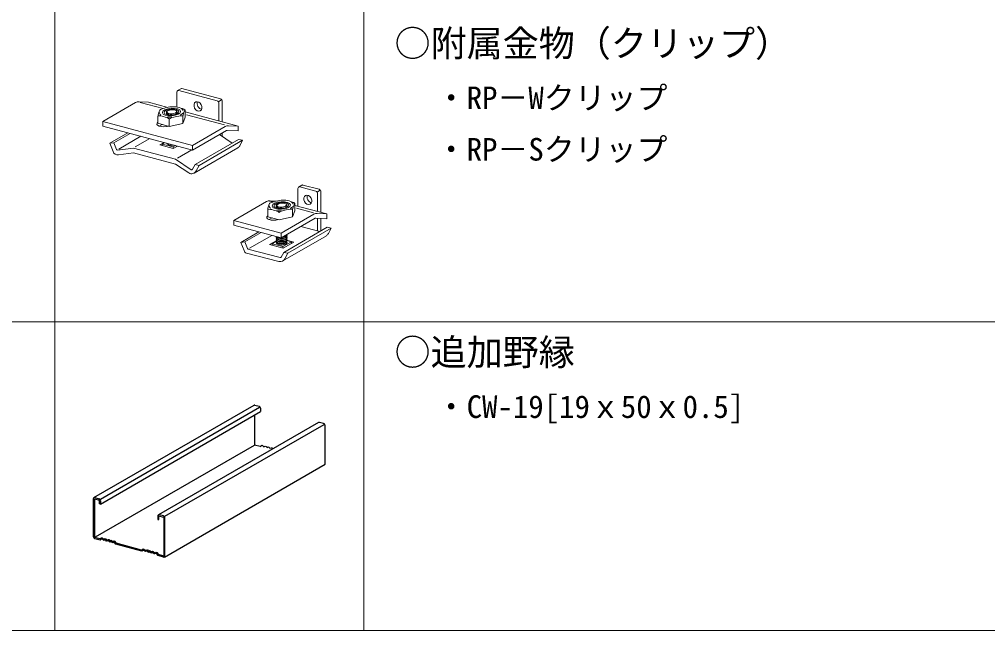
# Model space of a CAD drawing. Units: millimetres on the paper. Extents: x -195 to 195, y -140 to 138.
# Drawn here: x -145.09 to -98.07, y 78.64 to 108.33 of the extents above; entities that cross this region are included whole.
import ezdxf
from ezdxf.enums import TextEntityAlignment as Align

# ---------------------------------------------------------------- set-up
doc = ezdxf.new("R2010")
doc.units = ezdxf.units.MM
for name, color, linetype, lineweight in [('0-3_野縁', 2, 'Continuous', 25), ('0-A_クリップ', 7, 'Continuous', 18), ('F-2_野縁受け', 3, 'Continuous', 18), ('F-4_ブレース・補強材', 4, 'Continuous', 9)]:
    doc.layers.add(name, color=color, linetype=linetype, lineweight=lineweight)
doc.layers.add('0-6_文字', color=7, linetype='Continuous')
doc.styles.add('ＭＳ ゴシック', font='')
doc.styles.get('ＭＳ ゴシック').set_extended_font_data('MS Gothic')

msp = doc.modelspace()

# ---------------------------------------------------------------- linework, layer by layer
at = {"layer": '0-3_野縁'}
for p, q in [((-141.467, 85.098), (-133.691, 89.587)), ((-141.147, 85.028), (-133.424, 89.487)), ((-133.65, 89.592), (-133.441, 89.536)), ((-133.372, 89.437), (-133.372, 89.277)), ((-141.147, 84.788), (-133.372, 89.277)), ((-133.664, 89.109), (-133.664, 87.653)), ((-130.562, 88.749), (-138.337, 84.26)), ((-138.018, 84.19), (-130.283, 88.655)), ((-130.312, 88.697), (-130.521, 88.753)), ((-130.242, 86.718), (-130.242, 88.599)), ((-141.394, 83.19), (-133.664, 87.653)), ((-133.4, 87.582), (-133.664, 87.653)), ((-133.4, 87.582), (-133.32, 87.641)), ((-133.215, 87.573), (-133.146, 87.594)), ((-133.146, 87.594), (-133.111, 87.585)), ((-133.111, 87.585), (-133.059, 87.531)), ((-133.059, 87.531), (-133.007, 87.557)), ((-133.007, 87.557), (-132.972, 87.548)), ((-132.972, 87.548), (-132.92, 87.494)), ((-132.92, 87.494), (-132.868, 87.52)), ((-132.868, 87.52), (-132.833, 87.51)), ((-132.833, 87.51), (-132.781, 87.456)), ((-138.046, 82.213), (-130.242, 86.718)), ((-141.426, 85.103), (-141.217, 85.047)), ((-141.495, 83.201), (-141.495, 85.041)), ((-141.44, 85.042), (-141.203, 84.979)), ((-141.44, 85.042), (-141.44, 83.164)), ((-141.147, 84.788), (-141.182, 84.797)), ((-141.147, 84.948), (-141.147, 84.788)), ((-138.366, 84.203), (-138.366, 84.043)), ((-138.074, 84.14), (-138.31, 84.204)), ((-138.087, 84.208), (-138.296, 84.264)), ((-138.074, 84.14), (-138.074, 82.262)), ((-138.018, 82.27), (-138.018, 84.11)), ((-141.175, 83.093), (-141.44, 83.164)), ((-141.158, 83.031), (-141.426, 83.103)), ((-141.175, 83.093), (-141.095, 83.152)), ((-140.991, 83.084), (-140.921, 83.105)), ((-140.921, 83.105), (-140.887, 83.096)), ((-140.887, 83.096), (-140.835, 83.042)), ((-140.835, 83.042), (-140.782, 83.068)), ((-140.782, 83.068), (-140.748, 83.059)), ((-140.748, 83.059), (-140.695, 83.005)), ((-140.695, 83.005), (-140.643, 83.031)), ((-140.643, 83.031), (-140.608, 83.021)), ((-140.608, 83.021), (-140.556, 82.967)), ((-140.556, 82.967), (-140.504, 82.993)), ((-140.504, 82.993), (-140.469, 82.984)), ((-140.407, 82.83), (-140.487, 82.931)), ((-140.469, 82.984), (-140.389, 82.883)), ((-139.158, 82.553), (-140.389, 82.883)), ((-139.158, 82.553), (-139.078, 82.611)), ((-139.078, 82.611), (-139.044, 82.602)), ((-139.044, 82.602), (-138.974, 82.543)), ((-138.974, 82.543), (-138.905, 82.565)), ((-138.905, 82.565), (-138.87, 82.555)), ((-138.87, 82.555), (-138.818, 82.501)), ((-138.818, 82.501), (-138.766, 82.527)), ((-138.766, 82.527), (-138.731, 82.518)), ((-138.731, 82.518), (-138.679, 82.464)), ((-138.679, 82.464), (-138.626, 82.49)), ((-138.626, 82.49), (-138.592, 82.481)), ((-138.592, 82.481), (-138.522, 82.422)), ((-138.522, 82.422), (-138.453, 82.444)), ((-138.355, 82.28), (-138.435, 82.381)), ((-138.088, 82.208), (-138.355, 82.28)), ((-138.074, 82.262), (-138.338, 82.333))]:
    msp.add_line(p, q, dxfattribs=at)
for points in [[(-133.32, 87.641), (-133.285, 87.632), (-133.215, 87.573)], [(-141.147, 84.788), (-141.203, 84.803), (-141.203, 84.979)], [(-138.366, 84.043), (-138.31, 84.028), (-138.31, 84.204)], [(-140.487, 82.931), (-140.539, 82.905), (-140.574, 82.914), (-140.626, 82.968), (-140.678, 82.942), (-140.713, 82.952), (-140.765, 83.006), (-140.817, 82.98), (-140.852, 82.989), (-140.904, 83.043), (-140.974, 83.021), (-141.008, 83.031), (-141.078, 83.089), (-141.158, 83.031)], [(-141.095, 83.152), (-141.061, 83.142), (-140.991, 83.084)], [(-138.887, 82.502), (-138.957, 82.481), (-138.992, 82.49), (-139.061, 82.549), (-139.141, 82.49), (-140.407, 82.83)], [(-138.435, 82.381), (-138.505, 82.36), (-138.539, 82.369), (-138.609, 82.428), (-138.661, 82.402), (-138.696, 82.411), (-138.748, 82.465), (-138.8, 82.439), (-138.835, 82.448), (-138.887, 82.502)], [(-138.453, 82.444), (-138.418, 82.434), (-138.338, 82.333)]]:
    msp.add_lwpolyline(points, dxfattribs=at)
for centre, start_param, end_param in [((-133.65, 89.512), 5.691408, 6.325141), ((-133.441, 89.456), 4.120612, 5.691408), ((-130.521, 88.673), 5.691408, 6.325141), ((-130.312, 88.617), 4.120612, 5.691408), ((-141.426, 85.023), 5.691408, 7.262205), ((-141.217, 84.967), 4.120612, 5.691408), ((-138.296, 84.184), 5.691408, 7.262205), ((-138.087, 84.128), 4.120612, 5.691408), ((-141.426, 83.183), 0.97902, 2.549816), ((-138.087, 82.288), 2.549816, 4.120612)]:
    msp.add_ellipse(centre, major_axis=(-0.0388, 0.0768), ratio=0.751651, start_param=start_param, end_param=end_param, dxfattribs=at)
at = {"layer": '0-A_クリップ'}
for p, q in [((-137.401, 104.868), (-137.242, 104.96)), ((-137.35, 104.874), (-135.481, 104.373)), ((-137.191, 104.966), (-135.322, 104.465)), ((-137.437, 104.073), (-137.437, 104.797)), ((-135.405, 104.343), (-135.276, 104.418)), ((-139.441, 104.288), (-141.027, 103.373)), ((-139.275, 104.328), (-138.81, 104.303)), ((-139.224, 104.296), (-138.11, 103.997)), ((-138.81, 104.303), (-137.885, 104.055)), ((-138.257, 103.932), (-138.226, 103.95)), ((-137.652, 104.086), (-137.547, 104.085)), ((-137.044, 103.922), (-137.044, 103.572)), ((-135.394, 103.388), (-135.394, 104.25)), ((-135.235, 104.342), (-135.235, 103.345)), ((-138.358, 103.63), (-138.358, 103.28)), ((-137.806, 103.482), (-137.806, 103.383)), ((-137.149, 103.628), (-137.149, 103.278)), ((-137.044, 103.572), (-137.149, 103.278)), ((-137.044, 103.83), (-134.463, 103.138)), ((-136.965, 103.69), (-135.13, 103.198)), ((-141.027, 103.373), (-136.68, 102.208)), ((-141.027, 103.143), (-141.027, 103.373)), ((-141.027, 103.143), (-136.68, 101.978)), ((-138.358, 103.28), (-137.806, 103.132)), ((-138.295, 103.14), (-138.15, 103.224)), ((-137.806, 103.383), (-137.806, 103.132)), ((-137.149, 103.278), (-137.806, 103.132)), ((-135.094, 103.124), (-136.68, 102.208)), ((-134.928, 103.163), (-134.463, 103.138)), ((-134.463, 103.138), (-134.463, 102.908)), ((-139.813, 102.818), (-140.697, 102.307)), ((-140.499, 102.332), (-139.706, 102.789)), ((-140.265, 102.024), (-139.183, 102.649)), ((-139.457, 102.131), (-138.757, 102.535)), ((-135.03, 102.931), (-136.68, 101.978)), ((-136.558, 101.276), (-134.445, 102.496)), ((-135.371, 102.734), (-134.749, 102.32)), ((-135.235, 102.813), (-135.235, 102.644)), ((-135.002, 102.937), (-134.463, 102.908)), ((-134.445, 102.496), (-134.249, 102.453)), ((-140.499, 102.332), (-140.697, 102.307)), ((-140.536, 101.908), (-140.697, 102.307)), ((-140.369, 102.009), (-140.499, 102.332)), ((-140.316, 101.978), (-139.55, 102.077)), ((-137.507, 101.53), (-139.55, 102.077)), ((-138.266, 102.231), (-138.062, 102.349)), ((-138.266, 102.231), (-137.614, 102.056)), ((-138.032, 102.341), (-138.148, 102.273)), ((-138.148, 102.273), (-138.148, 102.199)), ((-137.627, 102.134), (-137.51, 102.201)), ((-137.614, 102.056), (-137.41, 102.174)), ((-136.68, 101.978), (-136.68, 102.208)), ((-136.598, 100.862), (-134.485, 102.082)), ((-134.249, 102.453), (-136.363, 101.233)), ((-134.388, 102.184), (-134.249, 102.453)), ((-140.272, 101.753), (-139.55, 101.847)), ((-137.507, 101.3), (-139.55, 101.847)), ((-137.416, 101.582), (-136.714, 101.987)), ((-136.749, 101.025), (-137.507, 101.53)), ((-136.862, 100.87), (-137.507, 101.3)), ((-136.677, 101.044), (-136.558, 101.276)), ((-136.558, 101.276), (-136.363, 101.233)), ((-136.501, 100.964), (-136.363, 101.233)), ((-131.527, 100.185), (-131.367, 100.277)), ((-131.475, 100.19), (-130.693, 99.981)), ((-131.316, 100.282), (-130.533, 100.073)), ((-131.562, 99.251), (-131.562, 100.113)), ((-130.617, 99.951), (-130.487, 100.026)), ((-130.606, 98.995), (-130.606, 99.857)), ((-130.446, 99.949), (-130.446, 98.952)), ((-133.083, 99.475), (-134.669, 98.56)), ((-132.934, 99.501), (-132.778, 99.459)), ((-132.925, 99.394), (-132.895, 99.411)), ((-132.917, 99.515), (-132.632, 99.5)), ((-132.321, 99.547), (-132.216, 99.547)), ((-131.712, 99.384), (-131.712, 99.034)), ((-131.712, 99.292), (-130.158, 98.875)), ((-133.026, 99.092), (-133.026, 98.742)), ((-133.026, 98.742), (-132.475, 98.594)), ((-131.817, 98.74), (-132.475, 98.594)), ((-130.789, 98.861), (-132.375, 97.945)), ((-131.817, 99.09), (-131.817, 98.74)), ((-131.712, 99.034), (-131.817, 98.74)), ((-131.633, 99.152), (-130.799, 98.928)), ((-130.623, 98.9), (-130.158, 98.875)), ((-130.158, 98.875), (-130.158, 98.645)), ((-134.669, 98.33), (-134.669, 98.56)), ((-134.669, 98.56), (-132.375, 97.945)), ((-134.669, 98.33), (-132.375, 97.715)), ((-132.964, 98.602), (-132.818, 98.686)), ((-131.418, 98.268), (-130.501, 98.024)), ((-130.697, 98.674), (-130.158, 98.645)), ((-130.606, 98.052), (-130.606, 98.669)), ((-130.446, 98.661), (-130.446, 98.055)), ((-133.455, 98.005), (-134.34, 97.494)), ((-134.141, 97.518), (-133.348, 97.976)), ((-133.907, 97.211), (-132.825, 97.836)), ((-132.293, 96.599), (-130.18, 97.819)), ((-132.253, 97.012), (-130.14, 98.232)), ((-129.944, 98.19), (-132.057, 96.97)), ((-130.14, 98.232), (-129.944, 98.19)), ((-130.083, 97.921), (-129.944, 98.19)), ((-134.141, 97.518), (-134.34, 97.494)), ((-134.178, 97.095), (-134.34, 97.494)), ((-134.011, 97.195), (-134.141, 97.518)), ((-132.934, 97.386), (-132.617, 97.569)), ((-132.934, 97.386), (-132.282, 97.212)), ((-132.61, 97.548), (-132.817, 97.429)), ((-132.817, 97.429), (-132.295, 97.289)), ((-132.817, 97.429), (-132.817, 97.355)), ((-131.88, 97.529), (-132.092, 97.586)), ((-134.063, 96.967), (-132.481, 96.566)), ((-133.986, 97.169), (-132.43, 96.755)), ((-132.372, 96.781), (-132.253, 97.012)), ((-132.295, 97.289), (-132.295, 97.215)), ((-132.253, 97.012), (-132.057, 96.97)), ((-132.196, 96.701), (-132.057, 96.97))]:
    msp.add_line(p, q, dxfattribs=at)
for points in [[(-138.148, 102.273), (-137.627, 102.134), (-137.627, 102.06)], [(-130.725, 98.668), (-132.375, 97.715), (-132.375, 97.945)], [(-132.295, 97.289), (-131.88, 97.529), (-131.88, 97.444)], [(-132.282, 97.212), (-131.762, 97.512), (-132.099, 97.602)]]:
    msp.add_lwpolyline(points, dxfattribs=at)
for centre, radius, start, end in [((-139.291, 104.029), 0.3, 86.9018, 120), ((-134.944, 102.864), 0.3, 86.9018, 120), ((-135.005, 102.888), 0.05, 86.9018, 120), ((-134.61, 102.298), 0.25, 300, 332.7382), ((-140.304, 102.001), 0.25, 201.9883, 277.4066), ((-140.322, 102.027), 0.05, 201.9883, 277.4066), ((-136.723, 101.078), 0.25, 236.3406, 332.7382), ((-136.722, 101.067), 0.05, 236.3406, 332.7382), ((-132.933, 99.215), 0.3, 86.9018, 120), ((-130.639, 98.601), 0.3, 86.9018, 120), ((-130.7, 98.624), 0.05, 86.9018, 120), ((-130.305, 98.035), 0.25, 300, 332.7382), ((-133.946, 97.188), 0.25, 201.9883, 242.3151), ((-133.964, 97.214), 0.05, 201.9883, 255.0948), ((-132.418, 96.815), 0.25, 255.7885, 332.7382), ((-132.416, 96.804), 0.05, 255.0948, 332.7382)]:
    msp.add_arc(centre, radius, start, end, dxfattribs=at)
for centre, major_axis, ratio, start_param, end_param in [((-137.35, 104.774), (-0.0485, 0.096), 0.751651, 5.691408, 7.262205), ((-137.191, 104.866), (-0.0485, 0.096), 0.751651, 5.691408, 6.325141), ((-135.481, 104.273), (-0.0485, 0.096), 0.751651, 4.120612, 5.691408), ((-135.322, 104.365), (-0.0485, 0.096), 0.751651, 4.120612, 5.691408), ((-138.305, 103.777), (-0.05, -0.155), 0.098384, 3.249984, 5.987224), ((-137.924, 103.997), (-0.329, -0.075), 0.144761, 3.706355, 5.845981), ((-137.685, 103.814), (0.264, -0.006), 0.474, 1.536559, 6.758601), ((-137.32, 103.996), (-0.275, 0.076), 0.168925, 3.188253, 5.732232), ((-137.701, 103.826), (0.581, 0.042), 0.435527, 0.153209, 0.546286), ((-137.096, 103.775), (0.05, 0.155), 0.098384, 5.987224, 9.128817), ((-136.256, 104.191), (-0.109, 0.216), 0.751651, 0.571902, 2.653602), ((-138.082, 103.556), (-0.275, 0.076), 0.168925, 3.188253, 6.329846), ((-137.701, 103.826), (0.581, 0.042), 0.435527, 3.073376, 3.575381), ((-137.685, 103.77), (0.264, -0.006), 0.474, 2.975918, 3.894065), ((-137.685, 103.685), (0.264, -0.006), 0.474, 2.808535, 3.027891), ((-137.685, 103.772), (0.238, -0.008), 0.4807, 3.306307, 4.128032), ((-137.685, 103.728), (0.238, -0.008), 0.4807, 3.306307, 3.504598), ((-137.701, 103.826), (0.581, 0.042), 0.435527, 4.307978, 4.707621), ((-137.478, 103.555), (-0.329, -0.075), 0.144761, 6.151127, 6.250334), ((-137.478, 103.555), (-0.329, -0.075), 0.144761, 3.108741, 6.151127), ((-137.685, 103.772), (0.238, -0.008), 0.4807, 6.023296, 6.199311), ((-137.685, 103.77), (0.264, -0.006), 0.474, 6.185024, 6.470597), ((-137.701, 103.826), (0.581, 0.042), 0.435527, 5.500877, 5.903686), ((-138.022, 103.271), (0.389, 0.028), 0.410193, 2.581317, 5.175856), ((-137.685, 103.178), (0.264, -0.006), 0.474, 3.256717, 3.651854), ((-137.685, 103.094), (0.264, -0.006), 0.474, 2.808535, 2.99722), ((-137.685, 102.334), (0.264, -0.006), 0.474, 3.319881, 5.155707), ((-131.475, 100.09), (-0.0485, 0.096), 0.751651, 5.691408, 7.262205), ((-131.316, 100.182), (-0.0485, 0.096), 0.751651, 5.691408, 6.325141), ((-130.924, 99.652), (-0.109, 0.216), 0.751651, 0.571902, 2.653602), ((-130.693, 99.881), (-0.0485, 0.096), 0.751651, 4.120612, 5.691408), ((-130.533, 99.973), (-0.0485, 0.096), 0.751651, 4.120612, 5.691408), ((-132.974, 99.239), (-0.05, -0.155), 0.098384, 3.249984, 5.987224), ((-132.369, 99.288), (0.581, 0.042), 0.435527, 3.073376, 3.575381), ((-132.592, 99.459), (-0.329, -0.075), 0.144761, 3.706355, 5.845981), ((-132.354, 99.276), (0.264, -0.006), 0.474, 1.536559, 6.758601), ((-132.354, 99.232), (0.264, -0.006), 0.474, 2.975918, 3.894065), ((-132.354, 99.233), (0.238, -0.008), 0.4807, 3.306307, 4.128032), ((-131.988, 99.458), (-0.275, 0.076), 0.168925, 3.188253, 5.732232), ((-132.354, 99.233), (0.238, -0.008), 0.4807, 6.023296, 6.199311), ((-132.354, 99.232), (0.264, -0.006), 0.474, 6.185024, 6.470597), ((-132.369, 99.288), (0.581, 0.042), 0.435527, 5.500877, 5.903686), ((-132.369, 99.288), (0.581, 0.042), 0.435527, 0.153209, 0.546286), ((-131.765, 99.237), (0.05, 0.155), 0.098384, 5.987224, 9.128817), ((-132.69, 98.732), (0.389, 0.028), 0.410193, 2.581317, 5.175856), ((-132.75, 99.018), (-0.275, 0.076), 0.168925, 3.188253, 6.329846), ((-132.354, 99.147), (0.264, -0.006), 0.474, 2.808535, 3.027891), ((-132.354, 99.189), (0.238, -0.008), 0.4807, 3.306307, 3.504598), ((-132.369, 99.288), (0.581, 0.042), 0.435527, 4.307978, 4.707621), ((-132.146, 99.017), (-0.329, -0.075), 0.144761, 3.108741, 6.151127), ((-132.354, 97.827), (0.264, -0.006), 0.474, 3.645942, 6.638054), ((-132.354, 97.869), (0.238, -0.008), 0.4807, 4.940304, 6.199415), ((-132.354, 97.911), (0.264, -0.006), 0.474, 5.209448, 6.033095), ((-132.354, 97.658), (0.264, -0.006), 0.474, 2.808535, 6.638054), ((-132.354, 97.574), (0.264, -0.006), 0.474, 2.808535, 6.637984), ((-132.354, 97.489), (0.264, -0.006), 0.474, 2.808535, 6.637984), ((-132.354, 97.743), (0.264, -0.006), 0.474, 2.9025, 6.638054), ((-132.354, 97.785), (0.238, -0.008), 0.4807, 3.321888, 6.199415), ((-132.354, 97.7), (0.238, -0.008), 0.4807, 3.306307, 6.199413), ((-132.354, 97.616), (0.238, -0.008), 0.4807, 3.306307, 6.199311), ((-132.354, 97.531), (0.238, -0.008), 0.4807, 3.306307, 6.199311)]:
    msp.add_ellipse(centre, major_axis=major_axis, ratio=ratio, start_param=start_param, end_param=end_param, dxfattribs=at)
for centre, major_axis, ratio in [((-137.701, 103.826), (0.444, 0.032), 0.410193), ((-137.701, 103.826), (0.356, 0.026), 0.410193), ((-137.685, 103.84), (0.238, 0.017), 0.4101), ((-136.415, 104.099), (-0.109, 0.216), 0.751651), ((-131.084, 99.56), (-0.109, 0.216), 0.751651), ((-132.369, 99.288), (0.444, 0.032), 0.410193), ((-132.369, 99.288), (0.356, 0.026), 0.410193), ((-132.354, 99.302), (0.238, 0.017), 0.4101)]:
    msp.add_ellipse(centre, major_axis=major_axis, ratio=ratio, dxfattribs=at)
at = {"layer": 'F-2_野縁受け'}
for p, q in [((-143.369, 123.637), (-143.369, 78.637)), ((-190.619, 93.637), (-1.619, 93.637)), ((-190.619, 78.637), (-1.619, 78.637))]:
    msp.add_line(p, q, dxfattribs=at)
at = {"layer": 'F-4_ブレース・補強材'}
msp.add_line((-128.369, 123.637), (-128.369, 78.637), dxfattribs=at)

# ---------------------------------------------------------------- texts
at = {"layer": '0-6_文字', "style": 'ＭＳ ゴシック'}
for s, height, p in [('○附属金物（クリップ）', 1.283, (-126.869, 106.137)), ('・RP－Wクリップ', 1.1, (-124.869, 103.637)), ('・RP－Sクリップ', 1.1, (-124.869, 101.137)), ('○追加野縁', 1.283, (-126.869, 91.137)), ('・CW-19[19ｘ50ｘ0.5]', 1.1, (-124.869, 88.637))]:
    msp.add_text(s, height=height, dxfattribs=at).set_placement(p, align=Align.BOTTOM_LEFT)

doc.saveas('drawing.dxf')
